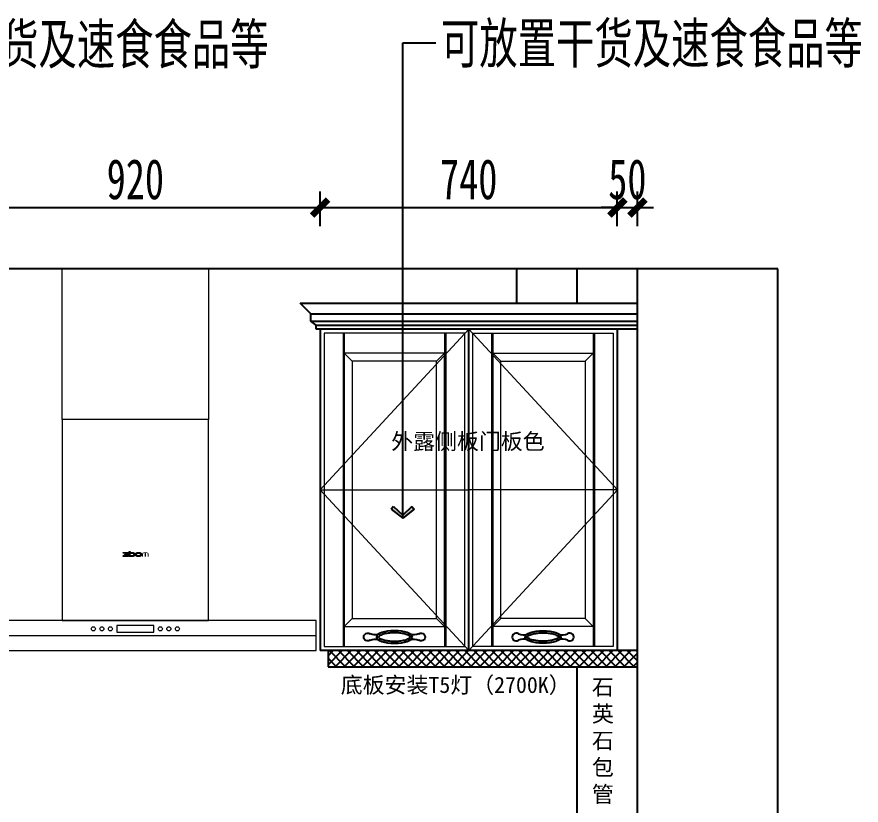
# Model space of a CAD drawing. Header units: millimetres. Extents: x 3104083 to 3173399, y -3165492 to -3044687.
# Drawn here: x 3115354 to 3117456, y -3140491 to -3138529 of the extents above; entities that cross this region are included whole.
import ezdxf

# ---------------------------------------------------------------- set-up
doc = ezdxf.new("R2010")
doc.units = ezdxf.units.MM
doc.header["$LTSCALE"] = 500
doc.header["$MEASUREMENT"] = 0
doc.header["$PDMODE"] = 2
doc.linetypes.add('ACAD_ISO03W100', pattern=[30, 12, -18])
doc.layers.get('0').update_dxf_attribs({"linetype": 'CONTINUOUS'})
doc.layers.get('DEFPOINTS').update_dxf_attribs({"linetype": 'CONTINUOUS'})
for name, color, linetype in [('D-节点尺寸', 5, 'CONTINUOUS'), ('W-基础引线', 35, 'CONTINUOUS'), ('ZB_厨柜', 7, 'CONTINUOUS'), ('柜体', 2, 'CONTINUOUS')]:
    doc.layers.add(name, color=color, linetype=linetype)
for name, color, linetype, lineweight in [('墙体', 6, 'CONTINUOUS', 25), ('电器', 85, 'CONTINUOUS', 15), ('辅助线', 252, 'CONTINUOUS', 13)]:
    doc.layers.add(name, color=color, linetype=linetype, lineweight=lineweight)
doc.styles.add('DIM', font='SimSun.ttf', dxfattribs={"width": 0.7})
doc.styles.add('ZB_宋体', font='SimSun.ttf', dxfattribs={"height": 80})
doc.dimstyles.new('40', dxfattribs={"dimscale": 40, "dimtxt": 2.5, "dimasz": 1, "dimexe": 1, "dimexo": 1, "dimgap": 0.5, "dimtad": 1, "dimdec": 0, "dimzin": 0, "dimdsep": 46, "dimtxsty": 'DIM', "dimblk": 'ARCHTICK', "dimcen": 0, "dimclrd": 5, "dimclre": 5, "dimclrt": 35, "dimadec": 0, "dimazin": 0, "dimtfac": 0.5, "dimtdec": 0, "dimtix": 1, "dimtmove": 2, "dimatfit": 2, "dimldrblk": 'A', "dimfxl": 0, "dimtolj": 1, "dimtzin": 0, "dimlwd": -1, "dimlwe": -1, "dimarcsym": 0})
doc.dimstyles.new('基础引线', dxfattribs={"dimtxt": 3, "dimasz": 0.7, "dimexe": 2, "dimexo": 6, "dimgap": 1, "dimtad": 1, "dimdec": 0, "dimdsep": 46, "dimtxsty": 'Standard', "dimblk1": 'A', "dimblk2": 'A', "dimsah": 1, "dimcen": 3, "dimdle": 200, "dimclrd": 256, "dimclre": 256, "dimclrt": 2, "dimadec": 0, "dimazin": 0, "dimtfac": 1, "dimtdec": 0, "dimtix": 1, "dimtmove": 1, "dimatfit": 3, "dimldrblk": 'A', "dimfxl": 0, "dimtvp": 1, "dimtolj": 1, "dimtzin": 0, "dimarcsym": 0})

# ---------------------------------------------------------------- blocks, each defined once
blk = doc.blocks.new('油烟机立面')
at = {"layer": '电器'}
h = blk.add_hatch(color=256, dxfattribs=at)
h.paths.add_polyline_path([(215462.2, -105457.1), (215454.4, -105457.1), (215454.4, -105454.6), (215451.8, -105454.6), (215451.8, -105467.1), (215462.2, -105467.1, 0.850277)])
h.paths.add_polyline_path([(215454.4, -105458.6), (215460.6, -105458.6, -0.922619), (215460.6, -105465.7), (215454.4, -105465.7)], flags=16)
for points in [[(215449.9, -105458.6), (215449.9, -105457.2), (215436.8, -105457.2), (215436.8, -105458.6), (215445.3, -105458.6), (215436.8, -105465.7), (215436.8, -105467.1), (215449.9, -105467.1), (215449.9, -105465.7), (215441.4, -105465.7)], [(215486.7, -105460.3, -0.313741), (215488.4, -105458.6), (215490.9, -105458.6), (215490.9, -105467.2), (215493.6, -105467.2), (215493.6, -105458.6), (215496.4, -105458.6, -0.240846), (215497.9, -105460.2), (215497.9, -105467.2), (215500.4, -105467.2), (215500.4, -105460.7, 0.377099), (215496.6, -105457.1), (215488, -105457.1, 0.37664), (215484.1, -105460.6), (215484.1, -105467.2), (215486.7, -105467.2)]]:
    blk.add_hatch(color=256, dxfattribs=at).paths.add_polyline_path(points)
blk.add_hatch(color=256, dxfattribs=at).paths.add_polyline_path([(215449.9, -105460.6), (215445.7, -105464.1), (215449.9, -105464.1)], flags=17)
h = blk.add_hatch(color=256, dxfattribs=at)
h.paths.add_polyline_path([(215478.5, -105457.2), (215472, -105457.2, 0.93167), (215472.2, -105467.1), (215478.5, -105467.1, 0.890248)])
h.paths.add_polyline_path([(215473, -105458.6), (215477.5, -105458.6, -0.767482), (215477.5, -105465.7), (215473, -105465.7, -0.819914)], flags=16)
for p, q in [((215017.3, -105626.4), (215017.3, -105646.4)), ((215017.3, -105663.9), (215917.3, -105663.9))]:
    blk.add_line(p, q, dxfattribs=at)
for points in [[(215284.8, -105626.4), (215649.8, -105626.4), (215649.8, -105126.4), (215284.8, -105126.4)], [(215017.3, -105701.4), (215917.3, -105701.4), (215917.3, -105626.4), (215017.3, -105626.4)], [(215421.5, -105655.1), (215513.2, -105655.1), (215513.2, -105639.1), (215421.5, -105639.1)]]:
    blk.add_lwpolyline(points, close=True, dxfattribs=at)
for points in [[(215451.8, -105454.6), (215454.4, -105454.6), (215454.4, -105457.1), (215462.2, -105457.1, -0.850277), (215462.2, -105467.1), (215451.8, -105467.1), (215451.8, -105454.6)], [(215454.4, -105458.6), (215460.6, -105458.6, -0.922619), (215460.6, -105465.7), (215454.4, -105465.7), (215454.4, -105458.6)], [(215472, -105457.2), (215478.5, -105457.2, -0.890248), (215478.5, -105467.1), (215472.2, -105467.1, -0.93167), (215472, -105457.2)], [(215473, -105458.6), (215477.5, -105458.6, -0.767482), (215477.5, -105465.7), (215473, -105465.7, -0.819914), (215473, -105458.6, 0.006271)]]:
    blk.add_lwpolyline(points, format="xyb", dxfattribs=at)
for points in [[(215436.8, -105457.2), (215449.9, -105457.2), (215449.9, -105458.6), (215441.4, -105465.7), (215449.9, -105465.7), (215449.9, -105467.1), (215436.8, -105467.1), (215436.8, -105465.7), (215445.3, -105458.6), (215436.8, -105458.6), (215436.8, -105457.2)], [(215449.9, -105460.6), (215449.9, -105464.1), (215445.7, -105464.1), (215449.9, -105460.6)]]:
    blk.add_lwpolyline(points, dxfattribs=at)
for centre in [(215362.7, -105647.1), (215384, -105647.1), (215405.2, -105647.1), (215529.5, -105647.1), (215550.7, -105647.1), (215572, -105647.1)]:
    blk.add_circle(centre, 5, dxfattribs=at)
blk = doc.blocks.new('_ArchTick')
at = {"color": 0, "linetype": 'ByBlock', "const_width": 0.4}
blk.add_lwpolyline([(-0.5, -0.5), (0.5, 0.5)], dxfattribs=at)
blk = doc.blocks.new('*D2112')
at = {"layer": 'D-节点尺寸', "color": 5, "ltscale": 100}
for p, q in [((3115188.9, -3139049.9), (3115188.9, -3138963.8)), ((3116108.9, -3139049.9), (3116108.9, -3138963.8)), ((3115188.9, -3139003.8), (3116108.9, -3139003.8))]:
    blk.add_line(p, q, dxfattribs=at)
at = {"layer": 'DEFPOINTS', "color": 0, "ltscale": 100}
for p in [(3116108.9, -3139003.8), (3115188.9, -3139089.9), (3116108.9, -3139089.9)]:
    blk.add_point(p, dxfattribs=at)
at = {"layer": 'D-节点尺寸', "color": 5, "ltscale": 100, "xscale": 40, "yscale": 40, "zscale": 40, "rotation": 180}
blk.add_blockref('_ArchTick', (3115188.9, -3139003.8), dxfattribs=at)
at = {"layer": 'D-节点尺寸', "color": 5, "ltscale": 100, "xscale": 40, "yscale": 40, "zscale": 40}
blk.add_blockref('_ArchTick', (3116108.9, -3139003.8), dxfattribs=at)
at = {"layer": 'D-节点尺寸', "color": 35, "ltscale": 100, "insert": (3115648.9, -3138933.8), "char_height": 100, "attachment_point": 5, "style": 'DIM'}
blk.add_mtext('\\A1;920', dxfattribs=at)
blk = doc.blocks.new('A')
for p, q in [((-1.435, 1.148), (-1.09, 1.437)), ((-1.435, 1.148), (-0.369, 0)), ((-1.09, 1.437), (0, 0)), ((-0.369, 0), (-2.127, 0)), ((-1.435, -1.148), (-0.369, 0)), ((-1.09, -1.437), (0, 0)), ((-1.435, -1.148), (-1.09, -1.437))]:
    blk.add_line(p, q)
for points in [[(-1.435, 1.148), (-1.09, 1.437), (-0.369, 0), (0, 0)], [(-1.435, -1.148), (-1.09, -1.437), (-0.369, 0), (0, 0)]]:
    blk.add_solid(points)
blk = doc.blocks.new('*D2113')
at = {"layer": 'D-节点尺寸', "color": 5, "ltscale": 100}
for p, q in [((3116108.9, -3139049.9), (3116108.9, -3138963.8)), ((3116848.9, -3139049.9), (3116848.9, -3138963.8)), ((3116108.9, -3139003.8), (3116848.9, -3139003.8))]:
    blk.add_line(p, q, dxfattribs=at)
at = {"layer": 'DEFPOINTS', "color": 0, "ltscale": 100}
for p in [(3116848.9, -3139003.8), (3116108.9, -3139089.9), (3116848.9, -3139089.9)]:
    blk.add_point(p, dxfattribs=at)
at = {"layer": 'D-节点尺寸', "color": 5, "ltscale": 100, "xscale": 40, "yscale": 40, "zscale": 40, "rotation": 180}
blk.add_blockref('_ArchTick', (3116108.9, -3139003.8), dxfattribs=at)
at = {"layer": 'D-节点尺寸', "color": 5, "ltscale": 100, "xscale": 40, "yscale": 40, "zscale": 40}
blk.add_blockref('_ArchTick', (3116848.9, -3139003.8), dxfattribs=at)
at = {"layer": 'D-节点尺寸', "color": 35, "ltscale": 100, "insert": (3116478.9, -3138933.8), "char_height": 100, "attachment_point": 5, "style": 'DIM'}
blk.add_mtext('\\A1;740', dxfattribs=at)
blk = doc.blocks.new('*D2114')
at = {"layer": 'D-节点尺寸', "color": 5, "ltscale": 100}
for p, q in [((3116848.9, -3139049.9), (3116848.9, -3138963.8)), ((3116898.9, -3139049.9), (3116898.9, -3138963.8)), ((3116848.9, -3139003.8), (3116808.9, -3139003.8)), ((3116848.9, -3139003.8), (3116898.9, -3139003.8)), ((3116898.9, -3139003.8), (3116938.9, -3139003.8))]:
    blk.add_line(p, q, dxfattribs=at)
at = {"layer": 'DEFPOINTS', "color": 0, "ltscale": 100}
for p in [(3116898.9, -3139003.8), (3116848.9, -3139089.9), (3116898.9, -3139089.9)]:
    blk.add_point(p, dxfattribs=at)
at = {"layer": 'D-节点尺寸', "color": 5, "ltscale": 100, "xscale": 40, "yscale": 40, "zscale": 40}
blk.add_blockref('_ArchTick', (3116848.9, -3139003.8), dxfattribs=at)
at = {"layer": 'D-节点尺寸', "color": 5, "ltscale": 100, "xscale": 40, "yscale": 40, "zscale": 40, "rotation": 180}
blk.add_blockref('_ArchTick', (3116898.9, -3139003.8), dxfattribs=at)
at = {"layer": 'D-节点尺寸', "color": 35, "ltscale": 100, "insert": (3116873.9, -3138933.8), "char_height": 100, "attachment_point": 5, "style": 'DIM'}
blk.add_mtext('\\A1;50', dxfattribs=at)
blk = doc.blocks.new('182')
at = {"layer": 'ZB_厨柜', "color": 253}
for centre, radius, start, end in [((71329.5, -32480.6), 10, 55.1094, 304.8906), ((71346.9, -32452.8), 22.8, 239.4342, 295.2951), ((71445.2, -32452.8), 22.8, 244.7079, 300.5688), ((71462.5, -32480.6), 10, 234.9056, 124.8807), ((71346.9, -32508.5), 22.8, 64.7049, 120.5658), ((71445.2, -32508.4), 22.8, 59.4372, 115.298)]:
    blk.add_arc(centre, radius, start, end, dxfattribs=at)
blk.add_ellipse((71396, -32480.6), major_axis=(-44.6, 0), ratio=0.345562, dxfattribs=at)
blk.add_open_spline([(71356.4, -32480.6), (71356.4, -32480.6), (71356.4, -32480.7), (71356.4, -32480.8), (71356.5, -32480.9), (71356.7, -32481.3), (71356.8, -32481.5), (71357.3, -32482), (71357.5, -32482.3), (71358.6, -32483.2), (71359.5, -32483.8), (71361.9, -32485.1), (71363.4, -32485.8), (71366.6, -32487), (71368.5, -32487.6), (71372.5, -32488.6), (71374.6, -32489.1), (71380.7, -32490.1), (71384.9, -32490.6), (71393.4, -32491.1), (71397.8, -32491.1), (71406.4, -32490.7), (71410.6, -32490.2), (71418.3, -32489), (71421.8, -32488.1), (71426.8, -32486.5), (71428.6, -32485.8), (71431.5, -32484.4), (71432.7, -32483.7), (71434.2, -32482.6), (71434.6, -32482.2), (71435.2, -32481.5), (71435.4, -32481.2), (71435.6, -32480.9), (71435.6, -32480.8), (71435.7, -32480.6), (71435.7, -32480.6), (71435.7, -32480.6), (71435.7, -32480.5), (71435.6, -32480.4), (71435.6, -32480.2), (71435.3, -32479.9), (71435.2, -32479.7), (71434.7, -32479.2), (71434.5, -32478.9), (71433.4, -32478), (71432.4, -32477.3), (71429.9, -32476), (71428.5, -32475.3), (71425.1, -32474.1), (71423.2, -32473.5), (71419.1, -32472.5), (71416.9, -32472), (71410.7, -32471), (71406.5, -32470.6), (71397.9, -32470.1), (71393.5, -32470.1), (71384.9, -32470.6), (71380.8, -32471.1), (71373.1, -32472.4), (71369.6, -32473.3), (71364.7, -32474.9), (71363.1, -32475.6), (71360.3, -32476.9), (71359.2, -32477.6), (71357.8, -32478.7), (71357.4, -32479.1), (71356.8, -32479.8), (71356.6, -32480), (71356.5, -32480.4), (71356.4, -32480.5), (71356.4, -32480.6), (71356.4, -32480.6), (71356.4, -32480.6)], degree=3, knots=[0, 0, 0, 0, 0.09599, 0.09599, 0.19198, 0.19198, 0.28797, 0.28797, 0.38396, 0.38396, 0.56459, 0.56459, 0.74522, 0.74522, 0.92585, 0.92585, 1.10648, 1.10648, 1.409669, 1.409669, 1.712859, 1.712859, 2.016048, 2.016048, 2.319237, 2.319237, 2.516071, 2.516071, 2.712905, 2.712905, 2.839586, 2.839586, 2.966267, 2.966267, 3.06056, 3.06056, 3.154854, 3.154854, 3.249148, 3.249148, 3.343442, 3.343442, 3.437735, 3.437735, 3.532029, 3.532029, 3.714701, 3.714701, 3.897373, 3.897373, 4.080045, 4.080045, 4.262717, 4.262717, 4.567087, 4.567087, 4.871458, 4.871458, 5.175828, 5.175828, 5.480199, 5.480199, 5.672389, 5.672389, 5.86458, 5.86458, 5.989753, 5.989753, 6.114926, 6.114926, 6.208858, 6.208858, 6.283185, 6.283185, 6.283185, 6.283185], dxfattribs=at)

msp = doc.modelspace()

# ---------------------------------------------------------------- hatches: boundary and pattern name
at = {"layer": '柜体'}
h = msp.add_hatch(dxfattribs=at)
h.set_pattern_fill('ANSI37', color=256, scale=5, style=0)
h.set_pattern_definition([(45, (2860064.998, -3033515.574), (-11.22532015, 11.22532015), []), (135, (2860064.998, -3033515.574), (-11.22532015, -11.22532015), [])])
h.paths.add_polyline_path([(3116898.937, -3140146.491), (3116898.937, -3140106.491), (3116128.936, -3140106.491), (3116128.936, -3140146.491)])

# ---------------------------------------------------------------- linework, layer by layer
at = {"layer": '墙体'}
for p, q in [((3117248.937, -3139156.491), (3114758.937, -3139156.492)), ((3116598.937, -3139241.491), (3116598.937, -3139156.491)), ((3116748.937, -3139241.491), (3116748.937, -3139156.491)), ((3116898.937, -3140756.491), (3116898.937, -3139156.491)), ((3117248.937, -3141606.491), (3117248.937, -3139156.491)), ((3116748.937, -3140550.843), (3116748.937, -3140146.491))]:
    msp.add_line(p, q, dxfattribs=at)
at = {"layer": '柜体'}
for p, q in [((3116059.432, -3139241.491), (3116898.937, -3139241.491)), ((3116085.697, -3139268.19), (3116059.432, -3139241.491)), ((3116085.696, -3139268.189), (3116898.937, -3139268.189)), ((3116085.697, -3139286.492), (3116085.697, -3139268.19)), ((3116085.697, -3139286.491), (3116898.937, -3139286.491)), ((3116098.937, -3139296.492), (3116085.697, -3139286.492)), ((3116098.936, -3139296.491), (3116898.937, -3139296.491)), ((3116098.937, -3139306.492), (3116098.937, -3139296.492)), ((3116898.937, -3139306.491), (3116098.937, -3139306.491)), ((3116108.937, -3139306.492), (3116108.936, -3140106.492)), ((3116478.937, -3140106.491), (3116478.937, -3139306.491)), ((3116848.937, -3140106.491), (3116848.937, -3139306.491)), ((3116898.937, -3140106.491), (3116108.936, -3140106.491)), ((3116128.936, -3140106.491), (3116128.936, -3140146.491)), ((3116128.936, -3140146.491), (3116898.937, -3140146.491))]:
    msp.add_line(p, q, dxfattribs=at)
at = {"layer": '电器'}
for p, q in [((3115466.436, -3139531.491), (3115466.436, -3139156.491)), ((3115831.436, -3139531.491), (3115831.436, -3139156.491))]:
    msp.add_line(p, q, dxfattribs=at)
at = {"layer": '辅助线', "linetype": 'ACAD_ISO03W100'}
for p, q in [((3116108.937, -3139706.491), (3116478.937, -3139306.491)), ((3116848.937, -3139706.491), (3116478.937, -3139306.491)), ((3116478.937, -3140106.491), (3116108.937, -3139706.491)), ((3116108.937, -3139706.491), (3116478.937, -3139706.491)), ((3116478.937, -3140106.491), (3116848.937, -3139706.491)), ((3116848.937, -3139706.491), (3116478.937, -3139706.491))]:
    msp.add_line(p, q, dxfattribs=at)
at = {"layer": '辅助线', "color": 250}
for p, q in [((3116165.937, -3139316.491), (3116165.937, -3140096.491)), ((3116421.937, -3139316.491), (3116421.937, -3140096.491)), ((3116535.937, -3139316.491), (3116535.937, -3140096.491)), ((3116791.937, -3139316.491), (3116791.937, -3140096.491))]:
    msp.add_line(p, q, dxfattribs=at)
at = {"layer": '辅助线', "color": 252}
for p, q in [((3116168.937, -3139316.491), (3116168.937, -3140096.491)), ((3116418.937, -3139316.491), (3116418.937, -3140096.491)), ((3116538.937, -3139316.491), (3116538.937, -3140096.491)), ((3116788.937, -3139316.491), (3116788.937, -3140096.491)), ((3116168.937, -3139366.491), (3116188.937, -3139386.491)), ((3116418.937, -3139366.491), (3116398.937, -3139386.491)), ((3116538.937, -3139366.491), (3116558.937, -3139386.491)), ((3116788.937, -3139366.491), (3116768.937, -3139386.491)), ((3116188.937, -3140026.491), (3116168.937, -3140046.491)), ((3116398.937, -3140026.491), (3116418.937, -3140046.491)), ((3116558.937, -3140026.491), (3116538.937, -3140046.491)), ((3116768.937, -3140026.491), (3116788.937, -3140046.491))]:
    msp.add_line(p, q, dxfattribs=at)
at = {"layer": '辅助线', "color": 250}
for points in [[(3116118.937, -3140096.491), (3116468.937, -3140096.491), (3116468.937, -3139316.491), (3116118.937, -3139316.491)], [(3116838.937, -3140096.491), (3116488.937, -3140096.491), (3116488.937, -3139316.491), (3116838.937, -3139316.491)]]:
    msp.add_lwpolyline(points, close=True, dxfattribs=at)
at = {"layer": '辅助线', "color": 252}
for points in [[(3116168.937, -3140046.491), (3116418.937, -3140046.491), (3116418.937, -3139366.491), (3116168.937, -3139366.491)], [(3116788.937, -3140046.491), (3116538.937, -3140046.491), (3116538.937, -3139366.491), (3116788.937, -3139366.491)], [(3116188.937, -3140026.491), (3116398.937, -3140026.491), (3116398.937, -3139386.491), (3116188.937, -3139386.491)], [(3116768.937, -3140026.491), (3116558.937, -3140026.491), (3116558.937, -3139386.491), (3116768.937, -3139386.491)]]:
    msp.add_lwpolyline(points, close=True, dxfattribs=at)

# ---------------------------------------------------------------- block references
at = {"layer": 'ZB_厨柜', "color": 253}
for name, p in [('油烟机立面', (2900181.591, -3034405.125)), ('182', (3045267.905, -3107591.961))]:
    msp.add_blockref(name, p, dxfattribs=at)
at = {"layer": 'ZB_厨柜', "color": 253, "xscale": -1}
msp.add_blockref('182', (3187689.969, -3107591.961), dxfattribs=at)

# ---------------------------------------------------------------- texts
at = {"layer": 'D-节点尺寸', "color": 35, "ltscale": 100, "char_height": 100, "attachment_point": 5, "style": 'DIM'}
for width, insert in [(1321.3602, (3115455.479, -3138602.718)), (1125.64742, (3116934.956, -3138600.423))]:
    msp.add_mtext_dynamic_manual_height_columns('可放置干货及速食食品等', width=width, gutter_width=400, heights=[0], dxfattribs=dict(at, insert=insert))
at = {"layer": 'ZB_厨柜', "color": 35, "char_height": 40, "style": 'ZB_宋体'}
for s, insert, width, attachment_point in [('{\\fSimSun|b0|i0|c134|p54;外露侧板门板色}', (3116286.051, -3139565.631), 704.1536, 1), ('{\\fSimSun|b0|i0|c134|p54;底板安装T5灯（2700K）}', (3116160.336, -3140171.781), 704.1536, 1), ('{\\fSimSun|b0|i0|c134|p54;石英石包管}', (3116840.218, -3140176.97), 60.28649, 3)]:
    msp.add_mtext(s, dxfattribs=dict(at, insert=insert, width=width, attachment_point=attachment_point))

# ---------------------------------------------------------------- dimensions: what is measured, and where the dimension line sits
at = {"layer": 'D-节点尺寸', "color": 251, "ltscale": 100}
for base, p1, p2, picture, middle in [((3116108.937, -3139003.773), (3115188.937, -3139089.861), (3116108.937, -3139089.862), '*D2112', (3115648.937, -3138933.773)), ((3116848.937, -3139003.773), (3116108.937, -3139089.862), (3116848.937, -3139089.861), '*D2113', (3116478.937, -3138933.773)), ((3116898.937, -3139003.773), (3116848.937, -3139089.861), (3116898.937, -3139089.861), '*D2114', (3116873.937, -3138933.773))]:
    dim = msp.add_linear_dim(base=base, p1=p1, p2=p2, dimstyle='40', dxfattribs=at)
    dim.commit()
    dim.dimension.update_dxf_attribs({"geometry": picture, "text_midpoint": middle})

# ---------------------------------------------------------------- leaders
at = {"layer": 'W-基础引线'}
msp.add_leader([(3116314.656, -3139776.487), (3116314.656, -3138593.633), (3116397.109, -3138593.633)], dimstyle='基础引线', override={"dimasz": 20}, dxfattribs=at)

doc.saveas('drawing.dxf')
